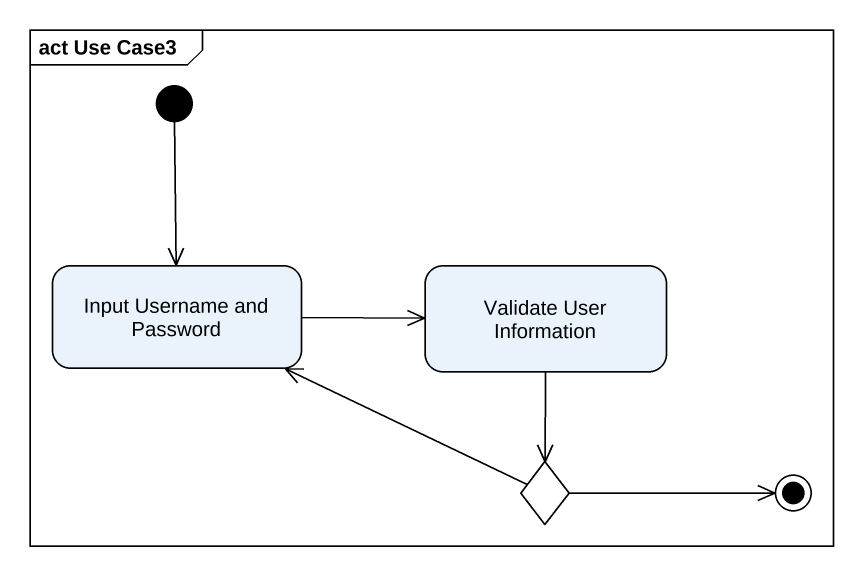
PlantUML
@startuml
mainframe act Use Case3
hide empty description
state "Input Username and Password" as Input_Username_and_Password
state "Validate User Information" as Validate_User_Information
state choice1 <<choice>>
[*] --> Input_Username_and_Password
Input_Username_and_Password -right-> Validate_User_Information
Validate_User_Information --> choice1
choice1 -left-> Input_Username_and_Password
choice1 -right-> [*]
@enduml
